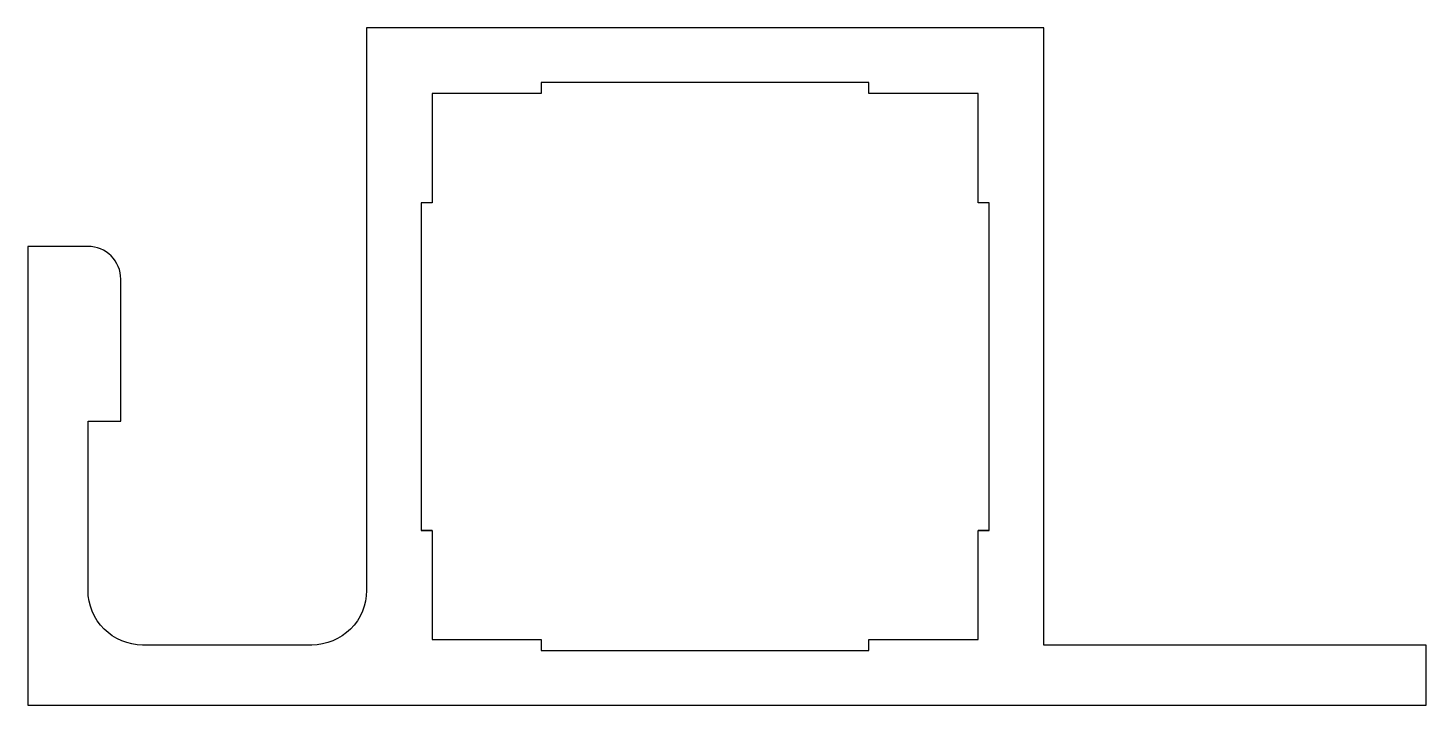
# Model space of a CAD drawing. Extents: x 139.2 to 164.8, y 207.8 to 220.2.
import ezdxf

# ---------------------------------------------------------------- set-up
doc = ezdxf.new("R2010")
doc.units = 0
doc.header["$LTSCALE"] = 15
doc.layers.add('OLÇÜ', color=5, linetype='CONTINUOUS')

msp = doc.modelspace()

# ---------------------------------------------------------------- linework, layer by layer
at = {"layer": 'OLÇÜ', "color": 0}
msp.add_lwpolyline([(141.259, 208.892, -0.414214), (140.259, 209.892), (140.259, 212.992), (140.859, 212.992), (140.859, 215.592, 0.414214), (140.259, 216.192), (139.159, 216.192), (139.159, 207.792), (164.759, 207.792), (164.759, 208.892), (157.759, 208.892), (157.759, 220.192), (145.359, 220.192), (145.359, 209.892, -0.414214), (144.359, 208.892)], format="xyb", close=True, dxfattribs=at)
msp.add_lwpolyline([(148.559, 219.192), (148.559, 218.992), (146.559, 218.992), (146.559, 216.992), (146.359, 216.992), (146.359, 210.992), (146.559, 210.992), (146.359, 210.992), (146.559, 210.992), (146.559, 208.992), (148.559, 208.992), (148.559, 208.792), (154.559, 208.792), (154.559, 208.992), (156.559, 208.992), (156.559, 210.992), (156.759, 210.992), (156.559, 210.992), (156.759, 210.992), (156.759, 216.992), (156.559, 216.992), (156.559, 218.992), (154.559, 218.992), (154.559, 219.192)], close=True, dxfattribs=at)

doc.saveas('drawing.dxf')
